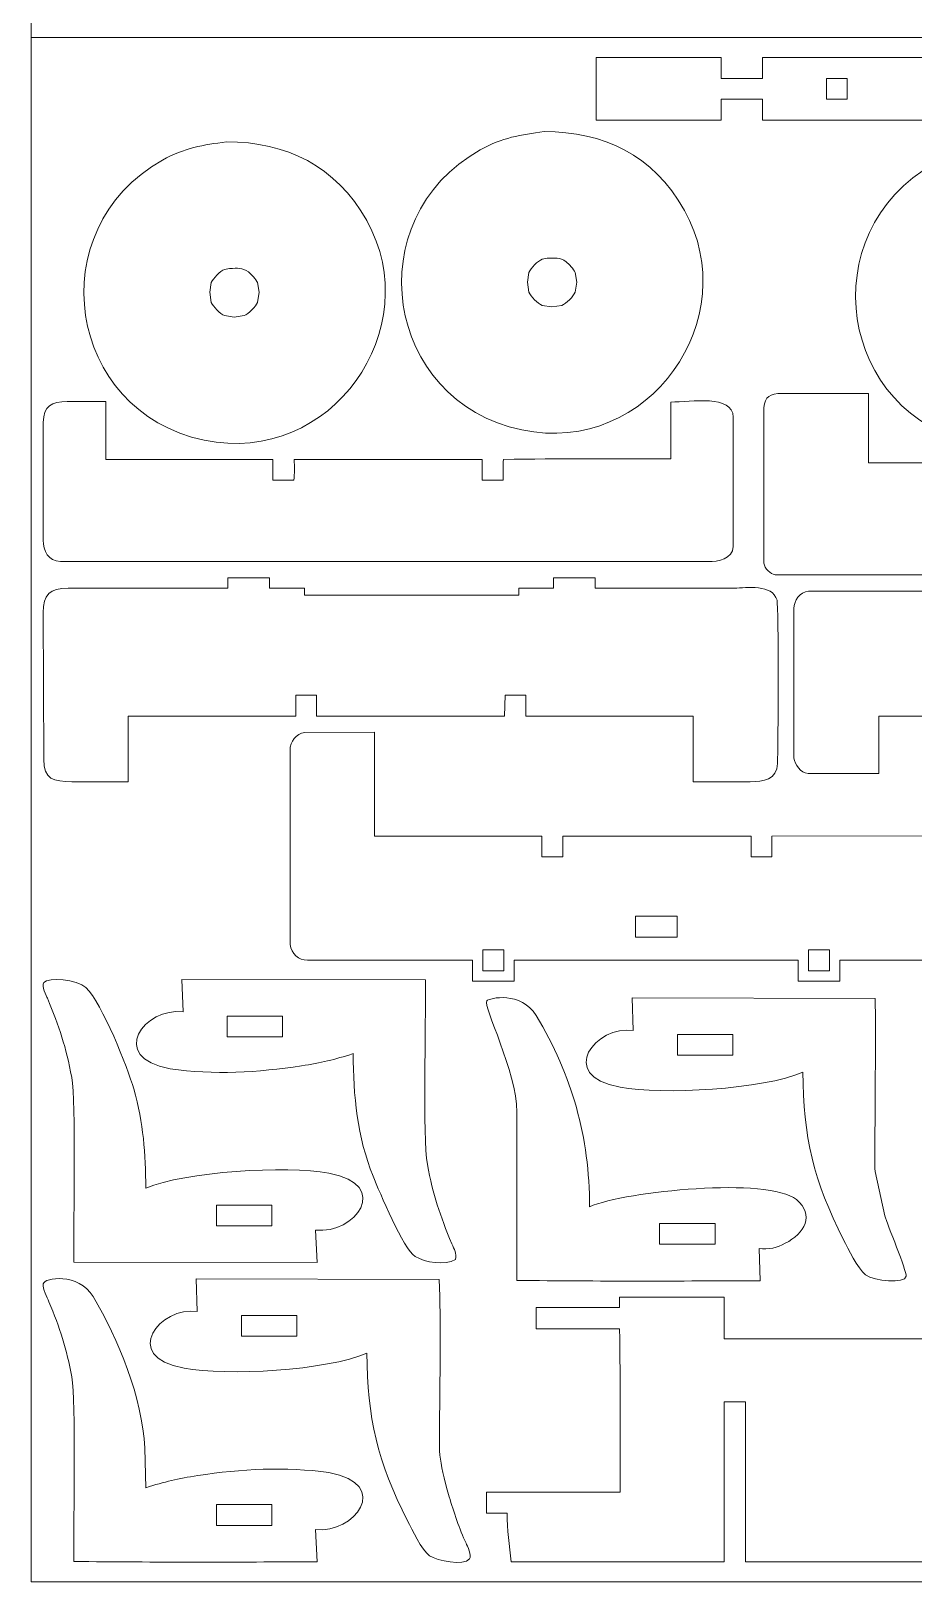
# Model space of a CAD drawing. Header units: centimetres. Extents: x -5.6 to 52.4, y -14 to 24.
# Drawn here: x -5.59 to 5.27, y -13.99 to 5.09 of the extents above; entities that cross this region are included whole.
import ezdxf

# ---------------------------------------------------------------- set-up
doc = ezdxf.new("R2010")
doc.units = ezdxf.units.CM
doc.header["$MEASUREMENT"] = 0
doc.layers.add('Camada 1', color=7, linetype='Continuous')

msp = doc.modelspace()

# ---------------------------------------------------------------- linework, layer by layer
at = {"layer": 'Camada 1', "color": 5, "lineweight": 9}
msp.add_open_spline([(52.40695, -13.99431), (52.40695, -13.99431), (-5.59305, -13.99431), (-5.59305, -13.99431), (-5.59305, -13.99431), (-5.59305, -13.99431), (52.40695, -13.9943), (52.40695, -13.9943), (52.40695, -13.9943), (52.40695, -13.9943), (52.40695, 24.00571), (52.40695, 24.00571), (52.40695, 24.00571), (52.40695, 24.00571), (-5.59305, 24.00571), (-5.59305, 24.00571), (-5.59305, 24.00571), (-5.59305, 24.00571), (-5.59305, -13.9943), (-5.59305, -13.9943)], degree=3, knots=[0, 0, 0, 0, 0.16666667, 0.16666667, 0.16666667, 0.16666667, 0.33333333, 0.33333333, 0.33333333, 0.33333333, 0.5, 0.5, 0.5, 0.5, 0.66666667, 0.66666667, 0.66666667, 0.66666667, 1, 1, 1, 1], dxfattribs=at)
msp.add_open_spline([(-5.59305, 5.00571), (-5.59305, 5.00571), (52.40695, 5.00572), (52.40695, 5.00572)], degree=3, dxfattribs=at)
at = {"layer": 'Camada 1', "color": 3, "lineweight": 9}
for points, knots in [([(2.82941, 3.99021), (2.82941, 3.99021), (2.89815, 3.99021), (2.89815, 3.99021), (2.89815, 3.99021), (2.89815, 3.99021), (2.89815, 4.24651), (2.89815, 4.24651), (2.89815, 4.24651), (2.89815, 4.24651), (3.40454, 4.24651), (3.40454, 4.24651), (3.40454, 4.24651), (3.40454, 4.24651), (3.40454, 3.99021), (3.40454, 3.99021), (3.40454, 3.99021), (3.40454, 3.99021), (8.73712, 3.99021), (8.73712, 3.99021), (8.73712, 3.99021), (8.73712, 3.99021), (8.73712, 4.75915), (8.73712, 4.75915), (8.73712, 4.75915), (8.73712, 4.75915), (3.40454, 4.75915), (3.40454, 4.75915), (3.40454, 4.75915), (3.40454, 4.75915), (3.40454, 4.50285), (3.40454, 4.50285), (3.40454, 4.50285), (3.40454, 4.50285), (2.89815, 4.50285), (2.89815, 4.50285), (2.89815, 4.50285), (2.89815, 4.50285), (2.89815, 4.75915), (2.89815, 4.75915), (2.89815, 4.75915), (2.89815, 4.75915), (1.36027, 4.75915), (1.36027, 4.75915), (1.36027, 4.75915), (1.36027, 4.75915), (1.36027, 3.99021), (1.36027, 3.99021), (1.36027, 3.99021), (1.36027, 3.99021), (2.82941, 3.99021), (2.82941, 3.99021)], [0, 0, 0, 0, 0.07142857, 0.07142857, 0.07142857, 0.07142857, 0.14285714, 0.14285714, 0.14285714, 0.14285714, 0.21428571, 0.21428571, 0.21428571, 0.21428571, 0.28571429, 0.28571429, 0.28571429, 0.28571429, 0.35714286, 0.35714286, 0.35714286, 0.35714286, 0.42857143, 0.42857143, 0.42857143, 0.42857143, 0.5, 0.5, 0.5, 0.5, 0.57142857, 0.57142857, 0.57142857, 0.57142857, 0.64285714, 0.64285714, 0.64285714, 0.64285714, 0.71428571, 0.71428571, 0.71428571, 0.71428571, 0.78571429, 0.78571429, 0.78571429, 0.78571429, 0.85714286, 0.85714286, 0.85714286, 0.85714286, 1, 1, 1, 1]), ([(0.72047, 3.84747), (1.44771, 3.84747), (2.05962, 3.56755), (2.44592, 2.87849), (2.44592, 2.87849), (3.1883, 1.55428), (2.01705, -0.14789), (0.44541, 0.17779), (0.44541, 0.17779), (-1.24614, 0.52832), (-1.58084, 2.7736), (-0.06722, 3.62241), (-0.06722, 3.62241), (0.20302, 3.77396), (0.43172, 3.80898), (0.72047, 3.84747)], [0, 0, 0, 0, 0.2, 0.2, 0.2, 0.2, 0.4, 0.4, 0.4, 0.4, 0.6, 0.6, 0.6, 0.6, 1, 1, 1, 1]), ([(-3.18768, 3.72189), (-2.45604, 3.72189), (-1.84037, 3.4274), (-1.46224, 2.75288), (-1.46224, 2.75288), (-0.71994, 1.42874), (-1.89081, -0.27333), (-3.46274, 0.05221), (-3.46274, 0.05221), (-5.1534, 0.40233), (-5.49126, 2.64698), (-3.97538, 3.49683), (-3.97538, 3.49683), (-3.70518, 3.64831), (-3.4764, 3.6834), (-3.18768, 3.72189)], [0, 0, 0, 0, 0.2, 0.2, 0.2, 0.2, 0.4, 0.4, 0.4, 0.4, 0.6, 0.6, 0.6, 0.6, 1, 1, 1, 1]), ([(6.30698, 3.6785), (7.03426, 3.6785), (7.64603, 3.39859), (8.03239, 2.70949), (8.03239, 2.70949), (8.77473, 1.38548), (7.60392, -0.3167), (6.03189, 0.00882), (6.03189, 0.00882), (4.3413, 0.35889), (4.00334, 2.60352), (5.51928, 3.45344), (5.51928, 3.45344), (5.78955, 3.60497), (6.01822, 3.63999), (6.30698, 3.6785)], [0, 0, 0, 0, 0.2, 0.2, 0.2, 0.2, 0.4, 0.4, 0.4, 0.4, 0.6, 0.6, 0.6, 0.6, 1, 1, 1, 1]), ([(-5.14834, 0.52708), (-5.33599, 0.52708), (-5.44217, 0.47007), (-5.44217, 0.27078), (-5.44217, 0.27078), (-5.44217, 0.27078), (-5.44217, -1.17958), (-5.44217, -1.17958), (-5.44217, -1.17958), (-5.44217, -1.30746), (-5.38137, -1.43677), (-5.22961, -1.44215), (-5.22961, -1.44215), (-5.22961, -1.44215), (2.74114, -1.44215), (2.74114, -1.44215), (2.74114, -1.44215), (2.86155, -1.44215), (3.03754, -1.41657), (3.04745, -1.2546), (3.04745, -1.2546), (3.04745, -1.2546), (3.04745, 0.33329), (3.04745, 0.33329), (3.04745, 0.33329), (3.0357, 0.61857), (2.52989, 0.52085), (2.27852, 0.52085), (2.27852, 0.52085), (2.27852, 0.52085), (2.27852, -0.17932), (2.27852, -0.17932), (2.27852, -0.17932), (1.59726, -0.17932), (0.90115, -0.17223), (0.22175, -0.18559), (0.22175, -0.18559), (0.20915, -0.26121), (0.2155, -0.36251), (0.2155, -0.44189), (0.2155, -0.44189), (0.2155, -0.44189), (-0.04082, -0.44189), (-0.04082, -0.44189), (-0.04082, -0.44189), (-0.04082, -0.44189), (-0.04082, -0.18559), (-0.04082, -0.18559), (-0.04082, -0.18559), (-0.04082, -0.18559), (-2.3539, -0.18559), (-2.3539, -0.18559), (-2.3539, -0.18559), (-2.3539, -0.27076), (-2.34812, -0.35753), (-2.36013, -0.44189), (-2.36013, -0.44189), (-2.36013, -0.44189), (-2.61647, -0.44189), (-2.61647, -0.44189), (-2.61647, -0.44189), (-2.61647, -0.44189), (-2.61647, -0.18559), (-2.61647, -0.18559), (-2.61647, -0.18559), (-2.61647, -0.18559), (-4.67323, -0.18559), (-4.67323, -0.18559), (-4.67323, -0.18559), (-4.67323, -0.18559), (-4.67323, 0.52708), (-4.67323, 0.52708), (-4.67323, 0.52708), (-4.67323, 0.52708), (-5.14834, 0.52708), (-5.14834, 0.52708)], [0, 0, 0, 0, 0.05, 0.05, 0.05, 0.05, 0.1, 0.1, 0.1, 0.1, 0.15, 0.15, 0.15, 0.15, 0.2, 0.2, 0.2, 0.2, 0.25, 0.25, 0.25, 0.25, 0.3, 0.3, 0.3, 0.3, 0.35, 0.35, 0.35, 0.35, 0.4, 0.4, 0.4, 0.4, 0.45, 0.45, 0.45, 0.45, 0.5, 0.5, 0.5, 0.5, 0.55, 0.55, 0.55, 0.55, 0.6, 0.6, 0.6, 0.6, 0.65, 0.65, 0.65, 0.65, 0.7, 0.7, 0.7, 0.7, 0.75, 0.75, 0.75, 0.75, 0.8, 0.8, 0.8, 0.8, 0.85, 0.85, 0.85, 0.85, 0.9, 0.9, 0.9, 0.9, 1, 1, 1, 1]), ([(6.78048, -0.22893), (6.78048, -0.22893), (6.68044, -0.22893), (6.68044, -0.22893), (6.68044, -0.22893), (6.68044, -0.22893), (6.68044, -0.3602), (6.68044, -0.3602), (6.68044, -0.3602), (6.68044, -0.3602), (6.42414, -0.3602), (6.42414, -0.3602), (6.42414, -0.3602), (6.42414, -0.3602), (6.42414, -0.22893), (6.42414, -0.22893), (6.42414, -0.22893), (6.42414, -0.22893), (4.71121, -0.22893), (4.71121, -0.22893), (4.71121, -0.22893), (4.71121, -0.22893), (4.71121, 0.62754), (4.71121, 0.62754), (4.71121, 0.62754), (4.71121, 0.62754), (3.6422, 0.62754), (3.6422, 0.62754), (3.6422, 0.62754), (3.50327, 0.62754), (3.43542, 0.58593), (3.42338, 0.45249), (3.42338, 0.45249), (3.42338, 0.45249), (3.42338, -1.4605), (3.42338, -1.4605), (3.42338, -1.4605), (3.43216, -1.53154), (3.50534, -1.59357), (3.56092, -1.60427), (3.56092, -1.60427), (3.56092, -1.60427), (12.08806, -1.60427), (12.08806, -1.60427), (12.08806, -1.60427), (12.31985, -1.60427), (12.25799, -1.29229), (12.25684, -1.13542), (12.25684, -1.13542), (12.25684, -1.13542), (12.25684, 0.47748), (12.25684, 0.47748), (12.25684, 0.47748), (12.2483, 0.65065), (12.02843, 0.62754), (11.91301, 0.62754), (11.91301, 0.62754), (11.60044, 0.62754), (11.28786, 0.62754), (10.97529, 0.62754), (10.97529, 0.62754), (10.97529, 0.62754), (10.96902, -0.22893), (10.96902, -0.22893), (10.96902, -0.22893), (10.96902, -0.22893), (9.25611, -0.22893), (9.25611, -0.22893), (9.25611, -0.22893), (9.25611, -0.22893), (9.25611, -0.3602), (9.25611, -0.3602), (9.25611, -0.3602), (9.25611, -0.3602), (8.99977, -0.3602), (8.99977, -0.3602), (8.99977, -0.3602), (8.99977, -0.3602), (8.99977, -0.22893), (8.99977, -0.22893), (8.99977, -0.22893), (8.26001, -0.22893), (7.52024, -0.22893), (6.78048, -0.22893)], [0, 0, 0, 0, 0.04545455, 0.04545455, 0.04545455, 0.04545455, 0.09090909, 0.09090909, 0.09090909, 0.09090909, 0.13636364, 0.13636364, 0.13636364, 0.13636364, 0.18181818, 0.18181818, 0.18181818, 0.18181818, 0.22727273, 0.22727273, 0.22727273, 0.22727273, 0.27272727, 0.27272727, 0.27272727, 0.27272727, 0.31818182, 0.31818182, 0.31818182, 0.31818182, 0.36363636, 0.36363636, 0.36363636, 0.36363636, 0.40909091, 0.40909091, 0.40909091, 0.40909091, 0.45454545, 0.45454545, 0.45454545, 0.45454545, 0.5, 0.5, 0.5, 0.5, 0.54545455, 0.54545455, 0.54545455, 0.54545455, 0.59090909, 0.59090909, 0.59090909, 0.59090909, 0.63636364, 0.63636364, 0.63636364, 0.63636364, 0.68181818, 0.68181818, 0.68181818, 0.68181818, 0.72727273, 0.72727273, 0.72727273, 0.72727273, 0.77272727, 0.77272727, 0.77272727, 0.77272727, 0.81818182, 0.81818182, 0.81818182, 0.81818182, 0.86363636, 0.86363636, 0.86363636, 0.86363636, 0.90909091, 0.90909091, 0.90909091, 0.90909091, 1, 1, 1, 1]), ([(3.25377, -4.14921), (3.4193, -4.14921), (3.58297, -4.12704), (3.59133, -3.92414), (3.59133, -3.92414), (3.59885, -3.74162), (3.60685, -1.99462), (3.58509, -1.91738), (3.58509, -1.91738), (3.5271, -1.71155), (3.21195, -1.76734), (3.05997, -1.76734), (3.05997, -1.76734), (2.48899, -1.76734), (1.91802, -1.76734), (1.34704, -1.76734), (1.34704, -1.76734), (1.34704, -1.76734), (1.34704, -1.64229), (1.34704, -1.64229), (1.34704, -1.64229), (1.34704, -1.64229), (0.8344, -1.64229), (0.8344, -1.64229), (0.8344, -1.64229), (0.8344, -1.64229), (0.8344, -1.76734), (0.8344, -1.76734), (0.8344, -1.76734), (0.8344, -1.76734), (0.40928, -1.76734), (0.40928, -1.76734), (0.40928, -1.76734), (0.40928, -1.76734), (0.40928, -1.85486), (0.40928, -1.85486), (0.40928, -1.85486), (-0.4701, -1.85486), (-1.34948, -1.85486), (-2.22886, -1.85486), (-2.22886, -1.85486), (-2.22886, -1.85486), (-2.22886, -1.76734), (-2.22886, -1.76734), (-2.22886, -1.76734), (-2.22886, -1.76734), (-2.66021, -1.76734), (-2.66021, -1.76734), (-2.66021, -1.76734), (-2.66021, -1.76734), (-2.66021, -1.64229), (-2.66021, -1.64229), (-2.66021, -1.64229), (-2.66021, -1.64229), (-3.17286, -1.64229), (-3.17286, -1.64229), (-3.17286, -1.64229), (-3.17286, -1.64229), (-3.17286, -1.76734), (-3.17286, -1.76734), (-3.17286, -1.76734), (-3.17286, -1.76734), (-5.13584, -1.76734), (-5.13584, -1.76734), (-5.13584, -1.76734), (-5.36368, -1.76734), (-5.44292, -1.85125), (-5.44217, -2.06742), (-5.44217, -2.06742), (-5.44217, -2.06742), (-5.4359, -3.87412), (-5.4359, -3.87412), (-5.4359, -3.87412), (-5.4359, -4.12051), (-5.31455, -4.14921), (-5.09208, -4.14921), (-5.09208, -4.14921), (-5.09208, -4.14921), (-4.39814, -4.14921), (-4.39814, -4.14921), (-4.39814, -4.14921), (-4.39814, -4.14921), (-4.39814, -3.34275), (-4.39814, -3.34275), (-4.39814, -3.34275), (-4.39814, -3.34275), (-2.33514, -3.34275), (-2.33514, -3.34275), (-2.33514, -3.34275), (-2.33514, -3.34275), (-2.33514, -3.08643), (-2.33514, -3.08643), (-2.33514, -3.08643), (-2.33514, -3.08643), (-2.07883, -3.08643), (-2.07883, -3.08643), (-2.07883, -3.08643), (-2.07883, -3.08643), (-2.07883, -3.34275), (-2.07883, -3.34275), (-2.07883, -3.34275), (-1.3078, -3.34275), (-0.53677, -3.34275), (0.23426, -3.34275), (0.23426, -3.34275), (0.23426, -3.34275), (0.2405, -3.08643), (0.2405, -3.08643), (0.2405, -3.08643), (0.2405, -3.08643), (0.4968, -3.08643), (0.4968, -3.08643), (0.4968, -3.08643), (0.4968, -3.08643), (0.4968, -3.34275), (0.4968, -3.34275), (0.4968, -3.34275), (0.4968, -3.34275), (2.55357, -3.34275), (2.55357, -3.34275), (2.55357, -3.34275), (2.55357, -3.34275), (2.55357, -4.14921), (2.55357, -4.14921), (2.55357, -4.14921), (2.55357, -4.14921), (3.25377, -4.14921), (3.25377, -4.14921)], [0, 0, 0, 0, 0.03030303, 0.03030303, 0.03030303, 0.03030303, 0.06060606, 0.06060606, 0.06060606, 0.06060606, 0.09090909, 0.09090909, 0.09090909, 0.09090909, 0.12121212, 0.12121212, 0.12121212, 0.12121212, 0.15151515, 0.15151515, 0.15151515, 0.15151515, 0.18181818, 0.18181818, 0.18181818, 0.18181818, 0.21212121, 0.21212121, 0.21212121, 0.21212121, 0.24242424, 0.24242424, 0.24242424, 0.24242424, 0.27272727, 0.27272727, 0.27272727, 0.27272727, 0.3030303, 0.3030303, 0.3030303, 0.3030303, 0.33333333, 0.33333333, 0.33333333, 0.33333333, 0.36363636, 0.36363636, 0.36363636, 0.36363636, 0.39393939, 0.39393939, 0.39393939, 0.39393939, 0.42424242, 0.42424242, 0.42424242, 0.42424242, 0.45454545, 0.45454545, 0.45454545, 0.45454545, 0.48484848, 0.48484848, 0.48484848, 0.48484848, 0.51515152, 0.51515152, 0.51515152, 0.51515152, 0.54545455, 0.54545455, 0.54545455, 0.54545455, 0.57575758, 0.57575758, 0.57575758, 0.57575758, 0.60606061, 0.60606061, 0.60606061, 0.60606061, 0.63636364, 0.63636364, 0.63636364, 0.63636364, 0.66666667, 0.66666667, 0.66666667, 0.66666667, 0.6969697, 0.6969697, 0.6969697, 0.6969697, 0.72727273, 0.72727273, 0.72727273, 0.72727273, 0.75757576, 0.75757576, 0.75757576, 0.75757576, 0.78787879, 0.78787879, 0.78787879, 0.78787879, 0.81818182, 0.81818182, 0.81818182, 0.81818182, 0.84848485, 0.84848485, 0.84848485, 0.84848485, 0.87878788, 0.87878788, 0.87878788, 0.87878788, 0.90909091, 0.90909091, 0.90909091, 0.90909091, 0.93939394, 0.93939394, 0.93939394, 0.93939394, 1, 1, 1, 1]), ([(12.48809, -4.04872), (12.63026, -4.04872), (12.79515, -4.04077), (12.82568, -3.86744), (12.82568, -3.86744), (12.82568, -3.86744), (12.82568, -1.99197), (12.82568, -1.99197), (12.82568, -1.99197), (12.81141, -1.90402), (12.73778, -1.82497), (12.65063, -1.8044), (12.65063, -1.8044), (12.65063, -1.8044), (9.63739, -1.8044), (9.63739, -1.8044), (9.63739, -1.8044), (9.63739, -1.8044), (9.63739, -1.88568), (9.63739, -1.88568), (9.63739, -1.88568), (9.63739, -1.88568), (7.00546, -1.88568), (7.00546, -1.88568), (7.00546, -1.88568), (7.00546, -1.88568), (7.00546, -1.8044), (7.00546, -1.8044), (7.00546, -1.8044), (7.00546, -1.8044), (3.97347, -1.8044), (3.97347, -1.8044), (3.97347, -1.8044), (3.86273, -1.81408), (3.7972, -1.9262), (3.79217, -2.01695), (3.79217, -2.01695), (3.79217, -2.01695), (3.79217, -3.86117), (3.79217, -3.86117), (3.79217, -3.86117), (3.80725, -3.9374), (3.87245, -4.04109), (3.9672, -4.04872), (3.9672, -4.04872), (3.9672, -4.04872), (4.83618, -4.04872), (4.83618, -4.04872), (4.83618, -4.04872), (4.83618, -4.04872), (4.83618, -3.34228), (4.83618, -3.34228), (4.83618, -3.34228), (4.83618, -3.34228), (6.89294, -3.34228), (6.89294, -3.34228), (6.89294, -3.34228), (6.89294, -3.34228), (6.89294, -3.08598), (6.89294, -3.08598), (6.89294, -3.08598), (6.97838, -3.08598), (7.06381, -3.08598), (7.14925, -3.08598), (7.14925, -3.08598), (7.14925, -3.08598), (7.15552, -3.34228), (7.15552, -3.34228), (7.15552, -3.34228), (7.92654, -3.34228), (8.69756, -3.34228), (9.46858, -3.34228), (9.46858, -3.34228), (9.46858, -3.34228), (9.46858, -3.08598), (9.46858, -3.08598), (9.46858, -3.08598), (9.46858, -3.08598), (9.72488, -3.08598), (9.72488, -3.08598), (9.72488, -3.08598), (9.72488, -3.08598), (9.72488, -3.34228), (9.72488, -3.34228), (9.72488, -3.34228), (9.72488, -3.34228), (11.78168, -3.34228), (11.78168, -3.34228), (11.78168, -3.34228), (11.78168, -3.34228), (11.78792, -4.04872), (11.78792, -4.04872), (11.78792, -4.04872), (12.02131, -4.04872), (12.2547, -4.04872), (12.48809, -4.04872)], [0, 0, 0, 0, 0.04, 0.04, 0.04, 0.04, 0.08, 0.08, 0.08, 0.08, 0.12, 0.12, 0.12, 0.12, 0.16, 0.16, 0.16, 0.16, 0.2, 0.2, 0.2, 0.2, 0.24, 0.24, 0.24, 0.24, 0.28, 0.28, 0.28, 0.28, 0.32, 0.32, 0.32, 0.32, 0.36, 0.36, 0.36, 0.36, 0.4, 0.4, 0.4, 0.4, 0.44, 0.44, 0.44, 0.44, 0.48, 0.48, 0.48, 0.48, 0.52, 0.52, 0.52, 0.52, 0.56, 0.56, 0.56, 0.56, 0.6, 0.6, 0.6, 0.6, 0.64, 0.64, 0.64, 0.64, 0.68, 0.68, 0.68, 0.68, 0.72, 0.72, 0.72, 0.72, 0.76, 0.76, 0.76, 0.76, 0.8, 0.8, 0.8, 0.8, 0.84, 0.84, 0.84, 0.84, 0.88, 0.88, 0.88, 0.88, 0.92, 0.92, 0.92, 0.92, 1, 1, 1, 1]), ([(-0.16241, -6.60429), (-0.16241, -6.60429), (0.35241, -6.60429), (0.35241, -6.60429), (0.35241, -6.60429), (0.35241, -6.60429), (0.35241, -6.34688), (0.35241, -6.34688), (0.35241, -6.34688), (0.35241, -6.34688), (3.8449, -6.34688), (3.8449, -6.34688), (3.8449, -6.34688), (3.8449, -6.34688), (3.8449, -6.60429), (3.8449, -6.60429), (3.8449, -6.60429), (3.8449, -6.60429), (4.35973, -6.60429), (4.35973, -6.60429), (4.35973, -6.60429), (4.35973, -6.60429), (4.35973, -6.34688), (4.35973, -6.34688), (4.35973, -6.34688), (4.35973, -6.34688), (6.40878, -6.34688), (6.40878, -6.34688), (6.40878, -6.34688), (6.52787, -6.34637), (6.6257, -6.24871), (6.6257, -6.12942), (6.6257, -6.12942), (6.6257, -6.12942), (6.6257, -3.75611), (6.6257, -3.75611), (6.6257, -3.75611), (6.61867, -3.63542), (6.54178, -3.5527), (6.42221, -3.54017), (6.42221, -3.54017), (6.42221, -3.54017), (5.58213, -3.53988), (5.58213, -3.53988), (5.58213, -3.53988), (5.58213, -3.53988), (5.58207, -4.81655), (5.58207, -4.81655), (5.58207, -4.81655), (5.58207, -4.81655), (3.52273, -4.81831), (3.52273, -4.81831), (3.52273, -4.81831), (3.52273, -4.81831), (3.52273, -5.07559), (3.52273, -5.07559), (3.52273, -5.07559), (3.52273, -5.07559), (3.26588, -5.07571), (3.26588, -5.07571), (3.26588, -5.07571), (3.26588, -5.07571), (3.26531, -4.81967), (3.26531, -4.81967), (3.26531, -4.81967), (3.26531, -4.81967), (0.9507, -4.81829), (0.9507, -4.81829), (0.9507, -4.81829), (0.9507, -4.81829), (0.94852, -5.07571), (0.94852, -5.07571), (0.94852, -5.07571), (0.94852, -5.07571), (0.6912, -5.07571), (0.6912, -5.07571), (0.6912, -5.07571), (0.6912, -5.07571), (0.69116, -4.81869), (0.69116, -4.81869), (0.69116, -4.81869), (0.69116, -4.81869), (-1.36816, -4.81827), (-1.36816, -4.81827), (-1.36816, -4.81827), (-1.36816, -4.81827), (-1.36816, -3.54059), (-1.36816, -3.54059), (-1.36816, -3.54059), (-1.36816, -3.54059), (-2.22447, -3.54237), (-2.22447, -3.54237), (-2.22447, -3.54237), (-2.33371, -3.56279), (-2.40641, -3.65188), (-2.40641, -3.76397), (-2.40641, -3.76397), (-2.40641, -3.76397), (-2.40529, -6.15422), (-2.40529, -6.15422), (-2.40529, -6.15422), (-2.38822, -6.2664), (-2.3012, -6.34546), (-2.19106, -6.34688), (-2.19106, -6.34688), (-2.19106, -6.34688), (-0.16241, -6.34688), (-0.16241, -6.34688), (-0.16241, -6.34688), (-0.16241, -6.34688), (-0.16241, -6.60429), (-0.16241, -6.60429)], [0, 0, 0, 0, 0.03448276, 0.03448276, 0.03448276, 0.03448276, 0.06896552, 0.06896552, 0.06896552, 0.06896552, 0.10344828, 0.10344828, 0.10344828, 0.10344828, 0.13793103, 0.13793103, 0.13793103, 0.13793103, 0.17241379, 0.17241379, 0.17241379, 0.17241379, 0.20689655, 0.20689655, 0.20689655, 0.20689655, 0.24137931, 0.24137931, 0.24137931, 0.24137931, 0.27586207, 0.27586207, 0.27586207, 0.27586207, 0.31034483, 0.31034483, 0.31034483, 0.31034483, 0.34482759, 0.34482759, 0.34482759, 0.34482759, 0.37931034, 0.37931034, 0.37931034, 0.37931034, 0.4137931, 0.4137931, 0.4137931, 0.4137931, 0.44827586, 0.44827586, 0.44827586, 0.44827586, 0.48275862, 0.48275862, 0.48275862, 0.48275862, 0.51724138, 0.51724138, 0.51724138, 0.51724138, 0.55172414, 0.55172414, 0.55172414, 0.55172414, 0.5862069, 0.5862069, 0.5862069, 0.5862069, 0.62068966, 0.62068966, 0.62068966, 0.62068966, 0.65517241, 0.65517241, 0.65517241, 0.65517241, 0.68965517, 0.68965517, 0.68965517, 0.68965517, 0.72413793, 0.72413793, 0.72413793, 0.72413793, 0.75862069, 0.75862069, 0.75862069, 0.75862069, 0.79310345, 0.79310345, 0.79310345, 0.79310345, 0.82758621, 0.82758621, 0.82758621, 0.82758621, 0.86206897, 0.86206897, 0.86206897, 0.86206897, 0.89655172, 0.89655172, 0.89655172, 0.89655172, 0.93103448, 0.93103448, 0.93103448, 0.93103448, 1, 1, 1, 1]), ([(-1.92878, -8.96423), (-1.14698, -9.10645), (-1.6112, -9.72453), (-2.09131, -9.66441), (-2.09131, -9.66441), (-2.09131, -9.66441), (-2.07256, -10.06452), (-2.07256, -10.06452), (-2.07256, -10.06452), (-2.07256, -10.06452), (-5.06708, -10.05828), (-5.06708, -10.05828), (-5.06708, -10.05828), (-5.07288, -9.51764), (-5.03524, -8.10153), (-5.09208, -7.78895), (-5.09208, -7.78895), (-5.16113, -7.40918), (-5.24594, -7.16676), (-5.39215, -6.81371), (-5.39215, -6.81371), (-5.40179, -6.79043), (-5.46735, -6.65908), (-5.4359, -6.6199), (-5.4359, -6.6199), (-5.38122, -6.55178), (-5.02547, -6.57865), (-4.91702, -6.68243), (-4.91702, -6.68243), (-4.71847, -6.87243), (-4.40236, -7.67429), (-4.3294, -7.92647), (-4.3294, -7.92647), (-4.20276, -8.36421), (-4.19051, -8.71696), (-4.17935, -9.1518), (-4.17935, -9.1518), (-3.70768, -8.94195), (-2.44533, -8.87038), (-1.92878, -8.96423)], [0, 0, 0, 0, 0.09090909, 0.09090909, 0.09090909, 0.09090909, 0.18181818, 0.18181818, 0.18181818, 0.18181818, 0.27272727, 0.27272727, 0.27272727, 0.27272727, 0.36363636, 0.36363636, 0.36363636, 0.36363636, 0.45454545, 0.45454545, 0.45454545, 0.45454545, 0.54545455, 0.54545455, 0.54545455, 0.54545455, 0.63636364, 0.63636364, 0.63636364, 0.63636364, 0.72727273, 0.72727273, 0.72727273, 0.72727273, 0.81818182, 0.81818182, 0.81818182, 0.81818182, 1, 1, 1, 1]), ([(-3.87926, -7.68268), (-4.66213, -7.54018), (-4.18775, -6.91606), (-3.723, -6.98249), (-3.723, -6.98249), (-3.723, -6.98249), (-3.73548, -6.58239), (-3.73548, -6.58239), (-3.73548, -6.58239), (-3.73548, -6.58239), (-0.74099, -6.58863), (-0.74099, -6.58863), (-0.74099, -6.58863), (-0.73092, -7.16389), (-0.77901, -8.51123), (-0.71598, -8.85795), (-0.71598, -8.85795), (-0.647, -9.23737), (-0.56207, -9.48045), (-0.41592, -9.83321), (-0.41592, -9.83321), (-0.38662, -9.90393), (-0.3527, -9.94903), (-0.37214, -10.02702), (-0.37214, -10.02702), (-0.50076, -10.10416), (-0.74087, -10.06519), (-0.86603, -9.98951), (-0.86603, -9.98951), (-1.01037, -9.90223), (-1.30633, -9.19566), (-1.38491, -9.00173), (-1.38491, -9.00173), (-1.57819, -8.52474), (-1.62873, -8.00538), (-1.62873, -7.49512), (-1.62873, -7.49512), (-1.85915, -7.56844), (-2.025, -7.60828), (-2.26636, -7.64517), (-2.26636, -7.64517), (-2.79888, -7.72656), (-3.3469, -7.75872), (-3.87926, -7.68268)], [0, 0, 0, 0, 0.08333333, 0.08333333, 0.08333333, 0.08333333, 0.16666667, 0.16666667, 0.16666667, 0.16666667, 0.25, 0.25, 0.25, 0.25, 0.33333333, 0.33333333, 0.33333333, 0.33333333, 0.41666667, 0.41666667, 0.41666667, 0.41666667, 0.5, 0.5, 0.5, 0.5, 0.58333333, 0.58333333, 0.58333333, 0.58333333, 0.66666667, 0.66666667, 0.66666667, 0.66666667, 0.75, 0.75, 0.75, 0.75, 0.83333333, 0.83333333, 0.83333333, 0.83333333, 1, 1, 1, 1]), ([(3.68554, -9.82797), (3.59441, -9.88263), (3.47484, -9.90848), (3.3667, -9.89049), (3.3667, -9.89049), (3.3667, -9.89049), (3.37919, -10.29058), (3.37919, -10.29058), (3.37919, -10.29058), (2.38382, -10.29058), (1.37886, -10.29757), (0.38471, -10.28434), (0.38471, -10.28434), (0.38471, -10.28434), (0.38471, -8.21506), (0.38471, -8.21506), (0.38471, -8.21506), (0.38471, -7.71037), (-0.03624, -6.91629), (0.01585, -6.84596), (0.01585, -6.84596), (0.04248, -6.81), (0.43824, -6.72073), (0.62225, -7.02725), (0.62225, -7.02725), (1.06574, -7.76602), (1.27868, -8.52247), (1.27868, -9.37785), (1.27868, -9.37785), (1.73, -9.18443), (3.48036, -9.00931), (3.82306, -9.29032), (3.82306, -9.29032), (4.05353, -9.4793), (3.92269, -9.70933), (3.68554, -9.82797)], [0, 0, 0, 0, 0.1, 0.1, 0.1, 0.1, 0.2, 0.2, 0.2, 0.2, 0.3, 0.3, 0.3, 0.3, 0.4, 0.4, 0.4, 0.4, 0.5, 0.5, 0.5, 0.5, 0.6, 0.6, 0.6, 0.6, 0.7, 0.7, 0.7, 0.7, 0.8, 0.8, 0.8, 0.8, 1, 1, 1, 1]), ([(1.65377, -7.90875), (0.8578, -7.75695), (1.36647, -7.14429), (1.8163, -7.20856), (1.8163, -7.20856), (1.8163, -7.20856), (1.8038, -6.80845), (1.8038, -6.80845), (1.8038, -6.80845), (1.8038, -6.80845), (4.79204, -6.8147), (4.79204, -6.8147), (4.79204, -6.8147), (4.80676, -7.15242), (4.78139, -8.84081), (4.79204, -8.9465), (4.79204, -8.9465), (4.79204, -8.9465), (4.91083, -9.49037), (4.91083, -9.49037), (4.91083, -9.49037), (4.93988, -9.59104), (5.18369, -10.17108), (5.1734, -10.23432), (5.1734, -10.23432), (5.1584, -10.32648), (4.78127, -10.29987), (4.67328, -10.21556), (4.67328, -10.21556), (4.57787, -10.14107), (4.45856, -9.8901), (4.40447, -9.78421), (4.40447, -9.78421), (4.03538, -9.06166), (3.90434, -8.51316), (3.90434, -7.72118), (3.90434, -7.72118), (3.4147, -7.93893), (2.17281, -8.00301), (1.65377, -7.90875)], [0, 0, 0, 0, 0.09090909, 0.09090909, 0.09090909, 0.09090909, 0.18181818, 0.18181818, 0.18181818, 0.18181818, 0.27272727, 0.27272727, 0.27272727, 0.27272727, 0.36363636, 0.36363636, 0.36363636, 0.36363636, 0.45454545, 0.45454545, 0.45454545, 0.45454545, 0.54545455, 0.54545455, 0.54545455, 0.54545455, 0.63636364, 0.63636364, 0.63636364, 0.63636364, 0.72727273, 0.72727273, 0.72727273, 0.72727273, 0.81818182, 0.81818182, 0.81818182, 0.81818182, 1, 1, 1, 1]), ([(-1.92878, -12.64748), (-1.14637, -12.78968), (-1.61658, -13.407), (-2.09131, -13.34765), (-2.09131, -13.34765), (-2.09131, -13.34765), (-2.07256, -13.74774), (-2.07256, -13.74774), (-2.07256, -13.74774), (-3.06793, -13.74774), (-4.07293, -13.75474), (-5.06708, -13.74149), (-5.06708, -13.74149), (-5.07288, -13.20083), (-5.03524, -11.78482), (-5.09208, -11.47218), (-5.09208, -11.47218), (-5.15385, -11.13241), (-5.23759, -10.8638), (-5.3734, -10.54694), (-5.3734, -10.54694), (-5.39618, -10.49379), (-5.4494, -10.38673), (-5.44217, -10.32814), (-5.44217, -10.32814), (-5.43229, -10.24807), (-5.00991, -10.18388), (-4.82953, -10.48444), (-4.82953, -10.48444), (-4.51533, -11.00798), (-4.22537, -11.72616), (-4.19186, -12.3474), (-4.19186, -12.3474), (-4.19186, -12.3474), (-4.17935, -12.83501), (-4.17935, -12.83501), (-4.17935, -12.83501), (-3.94887, -12.76167), (-3.78313, -12.72188), (-3.5417, -12.68499), (-3.5417, -12.68499), (-3.00758, -12.60338), (-2.46275, -12.57469), (-1.92878, -12.64748)], [0, 0, 0, 0, 0.08333333, 0.08333333, 0.08333333, 0.08333333, 0.16666667, 0.16666667, 0.16666667, 0.16666667, 0.25, 0.25, 0.25, 0.25, 0.33333333, 0.33333333, 0.33333333, 0.33333333, 0.41666667, 0.41666667, 0.41666667, 0.41666667, 0.5, 0.5, 0.5, 0.5, 0.58333333, 0.58333333, 0.58333333, 0.58333333, 0.66666667, 0.66666667, 0.66666667, 0.66666667, 0.75, 0.75, 0.75, 0.75, 0.83333333, 0.83333333, 0.83333333, 0.83333333, 1, 1, 1, 1]), ([(-3.71048, -11.3659), (-4.50643, -11.2144), (-3.99766, -10.60128), (-3.54795, -10.66573), (-3.54795, -10.66573), (-3.54795, -10.66573), (-3.56045, -10.26561), (-3.56045, -10.26561), (-3.56045, -10.26561), (-3.56045, -10.26561), (-0.57218, -10.27188), (-0.57218, -10.27188), (-0.57218, -10.27188), (-0.54645, -10.81427), (-0.56233, -11.38928), (-0.56595, -11.93479), (-0.56595, -11.93479), (-0.56907, -12.40413), (-0.59125, -12.45565), (-0.44716, -12.94752), (-0.44716, -12.94752), (-0.39482, -13.12619), (-0.32051, -13.34947), (-0.24087, -13.51643), (-0.24087, -13.51643), (-0.2256, -13.54844), (-0.16748, -13.67331), (-0.19709, -13.71024), (-0.19709, -13.71024), (-0.26963, -13.80071), (-0.59333, -13.73134), (-0.69098, -13.67273), (-0.69098, -13.67273), (-0.7863, -13.59832), (-0.90576, -13.34717), (-0.95979, -13.24138), (-0.95979, -13.24138), (-1.32885, -12.51878), (-1.45992, -11.97034), (-1.45992, -11.17834), (-1.45992, -11.17834), (-1.94927, -11.39607), (-3.19178, -11.46018), (-3.71048, -11.3659)], [0, 0, 0, 0, 0.08333333, 0.08333333, 0.08333333, 0.08333333, 0.16666667, 0.16666667, 0.16666667, 0.16666667, 0.25, 0.25, 0.25, 0.25, 0.33333333, 0.33333333, 0.33333333, 0.33333333, 0.41666667, 0.41666667, 0.41666667, 0.41666667, 0.5, 0.5, 0.5, 0.5, 0.58333333, 0.58333333, 0.58333333, 0.58333333, 0.66666667, 0.66666667, 0.66666667, 0.66666667, 0.75, 0.75, 0.75, 0.75, 0.83333333, 0.83333333, 0.83333333, 0.83333333, 1, 1, 1, 1]), ([(0.07838, -12.89127), (0.07838, -12.89127), (0.0096, -12.89127), (0.0096, -12.89127), (0.0096, -12.89127), (0.0096, -12.89127), (0.0096, -13.14761), (0.0096, -13.14761), (0.0096, -13.14761), (0.0096, -13.14761), (0.26592, -13.14761), (0.26592, -13.14761), (0.26592, -13.14761), (0.26592, -13.35043), (0.28995, -13.54626), (0.31593, -13.74774), (0.31593, -13.74774), (1.18907, -13.74774), (2.06221, -13.74774), (2.93535, -13.74774), (2.93535, -13.74774), (2.93535, -13.74774), (2.93535, -11.7785), (2.93535, -11.7785), (2.93535, -11.7785), (2.93535, -11.7785), (3.1979, -11.7785), (3.1979, -11.7785), (3.1979, -11.7785), (3.1979, -11.7785), (3.1979, -13.74774), (3.1979, -13.74774), (3.1979, -13.74774), (3.96893, -13.74774), (4.73996, -13.74774), (5.51099, -13.74774), (5.51099, -13.74774), (5.51099, -13.74774), (5.51099, -11.7785), (5.51099, -11.7785), (5.51099, -11.7785), (5.51099, -11.7785), (5.77354, -11.7785), (5.77354, -11.7785), (5.77354, -11.7785), (5.77354, -11.7785), (5.77354, -13.74774), (5.77354, -13.74774), (5.77354, -13.74774), (5.77354, -13.74774), (8.39296, -13.74774), (8.39296, -13.74774), (8.39296, -13.74774), (8.42266, -13.51737), (8.44297, -13.36885), (8.44297, -13.14761), (8.44297, -13.14761), (8.44297, -13.14761), (8.70552, -13.14761), (8.70552, -13.14761), (8.70552, -13.14761), (8.70552, -13.14761), (8.70552, -12.89127), (8.70552, -12.89127), (8.70552, -12.89127), (8.15539, -12.89127), (7.60525, -12.89127), (7.05512, -12.89127), (7.05512, -12.89127), (7.05512, -12.89127), (7.05512, -10.87829), (7.05512, -10.87829), (7.05512, -10.87829), (7.05512, -10.87829), (8.08664, -10.87829), (8.08664, -10.87829), (8.08664, -10.87829), (8.08664, -10.87829), (8.08664, -10.61572), (8.08664, -10.61572), (8.08664, -10.61572), (8.08664, -10.61572), (7.05512, -10.61572), (7.05512, -10.61572), (7.05512, -10.61572), (7.05512, -10.61572), (7.05512, -10.49068), (7.05512, -10.49068), (7.05512, -10.49068), (7.05512, -10.49068), (5.7673, -10.49068), (5.7673, -10.49068), (5.7673, -10.49068), (5.7673, -10.49068), (5.7673, -11.00331), (5.7673, -11.00331), (5.7673, -11.00331), (5.7673, -11.00331), (2.93535, -11.00331), (2.93535, -11.00331), (2.93535, -11.00331), (2.93535, -11.00331), (2.93535, -10.49068), (2.93535, -10.49068), (2.93535, -10.49068), (2.93535, -10.49068), (1.64752, -10.49068), (1.64752, -10.49068), (1.64752, -10.49068), (1.64752, -10.49068), (1.64752, -10.61572), (1.64752, -10.61572), (1.64752, -10.61572), (1.64752, -10.61572), (0.62225, -10.61572), (0.62225, -10.61572), (0.62225, -10.61572), (0.62225, -10.61572), (0.62225, -10.87829), (0.62225, -10.87829), (0.62225, -10.87829), (0.62225, -10.87829), (1.64752, -10.87829), (1.64752, -10.87829), (1.64752, -10.87829), (1.66081, -11.54306), (1.65377, -12.22462), (1.65377, -12.89127), (1.65377, -12.89127), (1.12864, -12.89127), (0.60351, -12.89127), (0.07838, -12.89127)], [0, 0, 0, 0, 0.02941176, 0.02941176, 0.02941176, 0.02941176, 0.05882353, 0.05882353, 0.05882353, 0.05882353, 0.08823529, 0.08823529, 0.08823529, 0.08823529, 0.11764706, 0.11764706, 0.11764706, 0.11764706, 0.14705882, 0.14705882, 0.14705882, 0.14705882, 0.17647059, 0.17647059, 0.17647059, 0.17647059, 0.20588235, 0.20588235, 0.20588235, 0.20588235, 0.23529412, 0.23529412, 0.23529412, 0.23529412, 0.26470588, 0.26470588, 0.26470588, 0.26470588, 0.29411765, 0.29411765, 0.29411765, 0.29411765, 0.32352941, 0.32352941, 0.32352941, 0.32352941, 0.35294118, 0.35294118, 0.35294118, 0.35294118, 0.38235294, 0.38235294, 0.38235294, 0.38235294, 0.41176471, 0.41176471, 0.41176471, 0.41176471, 0.44117647, 0.44117647, 0.44117647, 0.44117647, 0.47058824, 0.47058824, 0.47058824, 0.47058824, 0.5, 0.5, 0.5, 0.5, 0.52941176, 0.52941176, 0.52941176, 0.52941176, 0.55882353, 0.55882353, 0.55882353, 0.55882353, 0.58823529, 0.58823529, 0.58823529, 0.58823529, 0.61764706, 0.61764706, 0.61764706, 0.61764706, 0.64705882, 0.64705882, 0.64705882, 0.64705882, 0.67647059, 0.67647059, 0.67647059, 0.67647059, 0.70588235, 0.70588235, 0.70588235, 0.70588235, 0.73529412, 0.73529412, 0.73529412, 0.73529412, 0.76470588, 0.76470588, 0.76470588, 0.76470588, 0.79411765, 0.79411765, 0.79411765, 0.79411765, 0.82352941, 0.82352941, 0.82352941, 0.82352941, 0.85294118, 0.85294118, 0.85294118, 0.85294118, 0.88235294, 0.88235294, 0.88235294, 0.88235294, 0.91176471, 0.91176471, 0.91176471, 0.91176471, 0.94117647, 0.94117647, 0.94117647, 0.94117647, 1, 1, 1, 1])]:
    msp.add_open_spline(points, degree=3, knots=knots, dxfattribs=at)
at = {"layer": 'Camada 1', "lineweight": 9}
for points, knots in [([(4.44855, 4.28406), (4.44855, 4.28406), (4.44855, 4.24651), (4.44855, 4.24651), (4.44855, 4.24651), (4.44855, 4.24651), (4.19224, 4.24651), (4.19224, 4.24651), (4.19224, 4.24651), (4.19224, 4.24651), (4.19224, 4.50285), (4.19224, 4.50285), (4.19224, 4.50285), (4.19224, 4.50285), (4.44855, 4.50285), (4.44855, 4.50285), (4.44855, 4.50285), (4.44855, 4.50285), (4.44855, 4.28406), (4.44855, 4.28406)], [0, 0, 0, 0, 0.16666667, 0.16666667, 0.16666667, 0.16666667, 0.33333333, 0.33333333, 0.33333333, 0.33333333, 0.5, 0.5, 0.5, 0.5, 0.66666667, 0.66666667, 0.66666667, 0.66666667, 1, 1, 1, 1]), ([(0.75797, 2.29084), (0.85665, 2.29084), (0.91373, 2.30256), (0.98928, 2.24706), (0.98928, 2.24706), (1.02553, 2.22043), (1.08698, 2.15314), (1.1018, 2.11579), (1.1018, 2.11579), (1.1018, 2.11579), (1.12056, 1.99699), (1.12056, 1.99699), (1.12056, 1.99699), (1.12056, 1.99699), (1.1018, 1.87197), (1.1018, 1.87197), (1.1018, 1.87197), (1.08175, 1.82145), (0.98972, 1.72948), (0.93927, 1.70944), (0.93927, 1.70944), (0.93927, 1.70944), (0.81423, 1.69068), (0.81423, 1.69068), (0.81423, 1.69068), (0.81423, 1.69068), (0.69548, 1.70944), (0.69548, 1.70944), (0.69548, 1.70944), (0.64499, 1.72949), (0.55297, 1.82149), (0.53293, 1.87197), (0.53293, 1.87197), (0.53293, 1.87197), (0.51416, 1.99699), (0.51416, 1.99699), (0.51416, 1.99699), (0.51416, 1.99699), (0.53293, 2.11579), (0.53293, 2.11579), (0.53293, 2.11579), (0.55297, 2.16629), (0.64506, 2.2583), (0.69548, 2.27833), (0.69548, 2.27833), (0.69548, 2.27833), (0.75797, 2.29084), (0.75797, 2.29084)], [0, 0, 0, 0, 0.07692308, 0.07692308, 0.07692308, 0.07692308, 0.15384615, 0.15384615, 0.15384615, 0.15384615, 0.23076923, 0.23076923, 0.23076923, 0.23076923, 0.30769231, 0.30769231, 0.30769231, 0.30769231, 0.38461538, 0.38461538, 0.38461538, 0.38461538, 0.46153846, 0.46153846, 0.46153846, 0.46153846, 0.53846154, 0.53846154, 0.53846154, 0.53846154, 0.61538462, 0.61538462, 0.61538462, 0.61538462, 0.69230769, 0.69230769, 0.69230769, 0.69230769, 0.76923077, 0.76923077, 0.76923077, 0.76923077, 0.84615385, 0.84615385, 0.84615385, 0.84615385, 1, 1, 1, 1]), ([(-3.15018, 2.16523), (-3.05151, 2.16523), (-2.99438, 2.17695), (-2.91886, 2.12148), (-2.91886, 2.12148), (-2.88265, 2.09488), (-2.82112, 2.02744), (-2.80634, 1.9902), (-2.80634, 1.9902), (-2.80634, 1.9902), (-2.78759, 1.87141), (-2.78759, 1.87141), (-2.78759, 1.87141), (-2.78759, 1.87141), (-2.80634, 1.74639), (-2.80634, 1.74639), (-2.80634, 1.74639), (-2.82639, 1.69587), (-2.91847, 1.60387), (-2.96889, 1.58384), (-2.96889, 1.58384), (-2.96889, 1.58384), (-3.09392, 1.56509), (-3.09392, 1.56509), (-3.09392, 1.56509), (-3.09392, 1.56509), (-3.21268, 1.58384), (-3.21268, 1.58384), (-3.21268, 1.58384), (-3.26309, 1.60386), (-3.35517, 1.69587), (-3.37522, 1.74639), (-3.37522, 1.74639), (-3.37522, 1.74639), (-3.39397, 1.87141), (-3.39397, 1.87141), (-3.39397, 1.87141), (-3.39397, 1.87141), (-3.37522, 1.9902), (-3.37522, 1.9902), (-3.37522, 1.9902), (-3.35519, 2.04064), (-3.2631, 2.13273), (-3.21268, 2.15275), (-3.21268, 2.15275), (-3.21268, 2.15275), (-3.15018, 2.16523), (-3.15018, 2.16523)], [0, 0, 0, 0, 0.07692308, 0.07692308, 0.07692308, 0.07692308, 0.15384615, 0.15384615, 0.15384615, 0.15384615, 0.23076923, 0.23076923, 0.23076923, 0.23076923, 0.30769231, 0.30769231, 0.30769231, 0.30769231, 0.38461538, 0.38461538, 0.38461538, 0.38461538, 0.46153846, 0.46153846, 0.46153846, 0.46153846, 0.53846154, 0.53846154, 0.53846154, 0.53846154, 0.61538462, 0.61538462, 0.61538462, 0.61538462, 0.69230769, 0.69230769, 0.69230769, 0.69230769, 0.76923077, 0.76923077, 0.76923077, 0.76923077, 0.84615385, 0.84615385, 0.84615385, 0.84615385, 1, 1, 1, 1]), ([(1.84389, -6.06151), (1.84389, -6.06151), (1.84389, -5.80409), (1.84389, -5.80409), (1.84389, -5.80409), (1.84389, -5.80409), (2.35872, -5.80409), (2.35872, -5.80409), (2.35872, -5.80409), (2.35872, -5.80409), (2.35872, -6.06151), (2.35872, -6.06151), (2.35872, -6.06151), (2.35872, -6.06151), (1.84389, -6.06151), (1.84389, -6.06151)], [0, 0, 0, 0, 0.2, 0.2, 0.2, 0.2, 0.4, 0.4, 0.4, 0.4, 0.6, 0.6, 0.6, 0.6, 1, 1, 1, 1]), ([(0.22371, -6.47558), (0.22371, -6.47558), (-0.03371, -6.47558), (-0.03371, -6.47558), (-0.03371, -6.47558), (-0.03371, -6.47558), (-0.03371, -6.21817), (-0.03371, -6.21817), (-0.03371, -6.21817), (-0.03371, -6.21817), (0.22371, -6.21817), (0.22371, -6.21817), (0.22371, -6.21817), (0.22371, -6.21817), (0.22371, -6.47558), (0.22371, -6.47558)], [0, 0, 0, 0, 0.2, 0.2, 0.2, 0.2, 0.4, 0.4, 0.4, 0.4, 0.6, 0.6, 0.6, 0.6, 1, 1, 1, 1]), ([(3.97361, -6.21817), (3.97361, -6.21817), (4.23102, -6.21817), (4.23102, -6.21817), (4.23102, -6.21817), (4.23102, -6.21817), (4.23102, -6.47558), (4.23102, -6.47558), (4.23102, -6.47558), (4.23102, -6.47558), (3.97361, -6.47558), (3.97361, -6.47558), (3.97361, -6.47558), (3.97361, -6.47558), (3.97361, -6.21817), (3.97361, -6.21817)], [0, 0, 0, 0, 0.2, 0.2, 0.2, 0.2, 0.4, 0.4, 0.4, 0.4, 0.6, 0.6, 0.6, 0.6, 1, 1, 1, 1]), ([(-2.60395, -7.28883), (-2.60395, -7.28883), (-2.49768, -7.28883), (-2.49768, -7.28883), (-2.49768, -7.28883), (-2.49768, -7.28883), (-2.49768, -7.0325), (-2.49768, -7.0325), (-2.49768, -7.0325), (-2.49768, -7.0325), (-3.17909, -7.0325), (-3.17909, -7.0325), (-3.17909, -7.0325), (-3.17909, -7.0325), (-3.17909, -7.28883), (-3.17909, -7.28883), (-3.17909, -7.28883), (-3.17909, -7.28883), (-2.60395, -7.28883), (-2.60395, -7.28883)], [0, 0, 0, 0, 0.16666667, 0.16666667, 0.16666667, 0.16666667, 0.33333333, 0.33333333, 0.33333333, 0.33333333, 0.5, 0.5, 0.5, 0.5, 0.66666667, 0.66666667, 0.66666667, 0.66666667, 1, 1, 1, 1]), ([(2.93535, -7.51489), (2.93535, -7.51489), (3.04163, -7.51489), (3.04163, -7.51489), (3.04163, -7.51489), (3.04163, -7.51489), (3.04163, -7.25857), (3.04163, -7.25857), (3.04163, -7.25857), (2.81448, -7.25857), (2.58734, -7.25857), (2.36019, -7.25857), (2.36019, -7.25857), (2.36019, -7.25857), (2.36019, -7.51489), (2.36019, -7.51489), (2.36019, -7.51489), (2.36019, -7.51489), (2.93535, -7.51489), (2.93535, -7.51489)], [0, 0, 0, 0, 0.16666667, 0.16666667, 0.16666667, 0.16666667, 0.33333333, 0.33333333, 0.33333333, 0.33333333, 0.5, 0.5, 0.5, 0.5, 0.66666667, 0.66666667, 0.66666667, 0.66666667, 1, 1, 1, 1]), ([(-3.20412, -9.35808), (-3.20412, -9.35808), (-3.31039, -9.35808), (-3.31039, -9.35808), (-3.31039, -9.35808), (-3.31039, -9.35808), (-3.31039, -9.61441), (-3.31039, -9.61441), (-3.31039, -9.61441), (-3.31039, -9.61441), (-2.62895, -9.61441), (-2.62895, -9.61441), (-2.62895, -9.61441), (-2.62895, -9.61441), (-2.62895, -9.35808), (-2.62895, -9.35808), (-2.62895, -9.35808), (-2.62895, -9.35808), (-3.20412, -9.35808), (-3.20412, -9.35808)], [0, 0, 0, 0, 0.16666667, 0.16666667, 0.16666667, 0.16666667, 0.33333333, 0.33333333, 0.33333333, 0.33333333, 0.5, 0.5, 0.5, 0.5, 0.66666667, 0.66666667, 0.66666667, 0.66666667, 1, 1, 1, 1]), ([(2.14138, -9.7967), (2.14138, -9.7967), (2.14138, -9.84047), (2.14138, -9.84047), (2.14138, -9.84047), (2.14138, -9.84047), (2.8228, -9.84047), (2.8228, -9.84047), (2.8228, -9.84047), (2.8228, -9.84047), (2.8228, -9.58414), (2.8228, -9.58414), (2.8228, -9.58414), (2.8228, -9.58414), (2.14138, -9.58414), (2.14138, -9.58414), (2.14138, -9.58414), (2.14138, -9.58414), (2.14138, -9.7967), (2.14138, -9.7967)], [0, 0, 0, 0, 0.16666667, 0.16666667, 0.16666667, 0.16666667, 0.33333333, 0.33333333, 0.33333333, 0.33333333, 0.5, 0.5, 0.5, 0.5, 0.66666667, 0.66666667, 0.66666667, 0.66666667, 1, 1, 1, 1]), ([(-2.42891, -10.97205), (-2.42891, -10.97205), (-2.32262, -10.97205), (-2.32262, -10.97205), (-2.32262, -10.97205), (-2.32262, -10.97205), (-2.32262, -10.71575), (-2.32262, -10.71575), (-2.32262, -10.71575), (-2.32262, -10.71575), (-3.00404, -10.71575), (-3.00404, -10.71575), (-3.00404, -10.71575), (-3.00404, -10.71575), (-3.00404, -10.97205), (-3.00404, -10.97205), (-3.00404, -10.97205), (-3.00404, -10.97205), (-2.42891, -10.97205), (-2.42891, -10.97205)], [0, 0, 0, 0, 0.16666667, 0.16666667, 0.16666667, 0.16666667, 0.33333333, 0.33333333, 0.33333333, 0.33333333, 0.5, 0.5, 0.5, 0.5, 0.66666667, 0.66666667, 0.66666667, 0.66666667, 1, 1, 1, 1]), ([(-3.20412, -13.04133), (-3.20412, -13.04133), (-3.31039, -13.04133), (-3.31039, -13.04133), (-3.31039, -13.04133), (-3.31039, -13.04133), (-3.31039, -13.29764), (-3.31039, -13.29764), (-3.31039, -13.29764), (-3.31039, -13.29764), (-2.62895, -13.29764), (-2.62895, -13.29764), (-2.62895, -13.29764), (-2.62895, -13.29764), (-2.62895, -13.04133), (-2.62895, -13.04133), (-2.62895, -13.04133), (-2.62895, -13.04133), (-3.20412, -13.04133), (-3.20412, -13.04133)], [0, 0, 0, 0, 0.16666667, 0.16666667, 0.16666667, 0.16666667, 0.33333333, 0.33333333, 0.33333333, 0.33333333, 0.5, 0.5, 0.5, 0.5, 0.66666667, 0.66666667, 0.66666667, 0.66666667, 1, 1, 1, 1])]:
    msp.add_open_spline(points, degree=3, knots=knots, dxfattribs=at)

doc.saveas('drawing.dxf')
